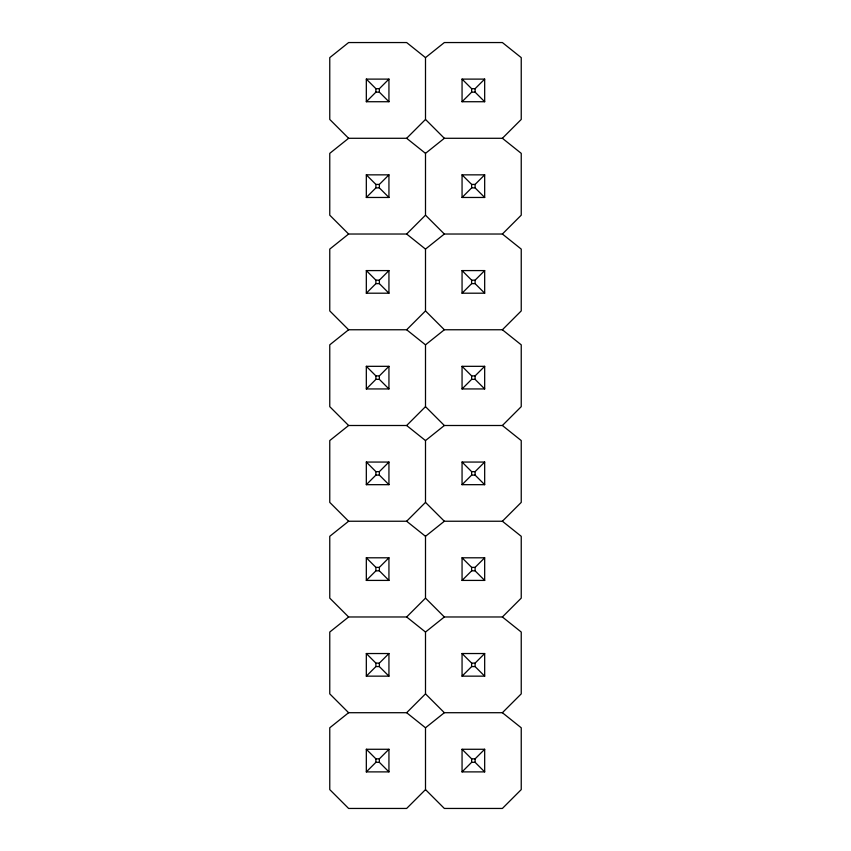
<?xml version="1.0" encoding="UTF-8"?>
<svg xmlns="http://www.w3.org/2000/svg" width="851" height="851" viewBox="0 0 851 851"><rect width="100%" height="100%" fill="white"/><g stroke="black" fill="none" stroke-linecap="round" stroke-linejoin="round"><path stroke-width="1.28" d="M366.324 101.726L375.897 92.153L379.365 92.153L388.939 101.726L366.324 101.726L366.324 79.111L388.939 79.111L388.939 101.726M366.324 79.111L375.897 88.685L379.365 88.685L388.939 79.111M348.612 234.025L329.762 215.175L329.762 153.361L348.612 138.287L406.65 138.287L425.5 119.438L425.5 57.623L444.35 42.55L502.388 42.55L521.237 57.623L521.237 119.438L502.388 138.287L444.35 138.287L425.5 153.361L425.5 215.175L406.65 234.025L348.612 234.025L329.762 249.098L329.762 310.913L348.612 329.762L406.65 329.762L425.5 344.836L425.5 406.65L444.35 425.5L502.388 425.5L521.237 440.573L521.237 502.388L502.388 521.237L444.35 521.237L425.5 536.311L425.5 598.125L406.65 616.975L348.612 616.975L329.762 632.048L329.762 693.863L348.612 712.712L406.65 712.712L425.5 727.786L425.5 789.6L406.65 808.45L348.612 808.45L329.762 789.6L329.762 727.786L348.612 712.712M366.324 197.464L375.897 187.89L379.365 187.89L388.939 197.464L366.324 197.464L366.324 174.849L388.939 174.849L388.939 197.464M366.324 174.849L375.897 184.422L379.365 184.422L388.939 174.849M462.061 101.726L471.635 92.153L475.103 92.153L484.676 101.726L462.061 101.726L462.061 79.111L484.676 79.111L484.676 101.726M462.061 79.111L471.635 88.685L475.103 88.685L484.676 79.111M366.324 293.201L375.897 283.628L375.897 280.16L366.324 270.586L366.324 293.201L388.939 293.201L388.939 270.586L366.324 270.586M375.897 280.16L379.365 280.16L388.939 270.586M462.061 197.464L471.635 187.89L475.103 187.89L484.676 197.464L484.676 174.849L462.061 174.849L462.061 197.464L484.676 197.464M462.061 174.849L471.635 184.422L475.103 184.422L484.676 174.849M406.65 329.762L425.5 310.913L425.5 249.098L444.35 234.025L502.388 234.025L521.237 249.098L521.237 310.913L502.388 329.762L444.35 329.762L425.5 344.836M502.388 234.025L521.237 215.175L521.237 153.361L502.388 138.287M366.324 388.939L375.897 379.365L379.365 379.365L388.939 388.939L366.324 388.939L366.324 366.324L388.939 366.324L388.939 388.939M366.324 366.324L375.897 375.897L379.365 375.897L388.939 366.324M462.061 293.201L471.635 283.628L475.103 283.628L484.676 293.201L462.061 293.201L462.061 270.586L484.676 270.586L484.676 293.201M462.061 270.586L471.635 280.16L475.103 280.16L484.676 270.586M425.5 536.311L406.65 521.237L348.612 521.237L329.762 502.388L329.762 440.573L348.612 425.5L406.65 425.5L425.5 406.65M366.324 484.676L375.897 475.103L379.365 475.103L388.939 484.676L366.324 484.676L366.324 462.061L388.939 462.061L388.939 484.676M366.324 462.061L375.897 471.635L379.365 471.635L388.939 462.061M462.061 388.939L471.635 379.365L475.103 379.365L484.676 388.939L462.061 388.939L462.061 366.324L484.676 366.324L484.676 388.939M462.061 366.324L471.635 375.897L475.103 375.897L484.676 366.324M406.65 521.237L425.5 502.388L425.5 440.573L444.35 425.5M502.388 425.5L521.237 406.65L521.237 344.836L502.388 329.762M366.324 580.414L375.897 570.84L379.365 570.84L388.939 580.414L366.324 580.414L366.324 557.799L388.939 557.799L388.939 580.414M366.324 557.799L375.897 567.372L379.365 567.372L388.939 557.799M462.061 484.676L471.635 475.103L471.635 471.635L462.061 462.061L462.061 484.676L484.676 484.676L484.676 462.061L462.061 462.061M484.676 484.676L475.103 475.103L475.103 471.635L484.676 462.061M366.324 676.151L375.897 666.578L379.365 666.578L388.939 676.151L366.324 676.151L366.324 653.536L388.939 653.536L388.939 676.151M366.324 653.536L375.897 663.11L379.365 663.11L388.939 653.536M462.061 580.414L471.635 570.84L475.103 570.84L484.676 580.414L462.061 580.414L462.061 557.799L484.676 557.799L484.676 580.414M462.061 557.799L471.635 567.372L475.103 567.372L484.676 557.799M406.65 712.712L425.5 693.863L425.5 632.048L444.35 616.975L502.388 616.975L521.237 632.048L521.237 693.863L502.388 712.712L444.35 712.712L425.5 727.786M502.388 616.975L521.237 598.125L521.237 536.311L502.388 521.237M366.324 771.889L375.897 762.315L379.365 762.315L388.939 771.889L366.324 771.889L366.324 749.274L388.939 749.274L388.939 771.889M366.324 749.274L375.897 758.847L379.365 758.847L388.939 749.274M462.061 676.151L471.635 666.578L475.103 666.578L484.676 676.151L462.061 676.151L462.061 653.536L484.676 653.536L484.676 676.151M462.061 653.536L471.635 663.11L475.103 663.11L484.676 653.536M462.061 771.889L471.635 762.315L475.103 762.315L484.676 771.889L462.061 771.889L462.061 749.274L484.676 749.274L484.676 771.889M462.061 749.274L471.635 758.847L475.103 758.847L484.676 749.274M348.612 329.762L329.762 344.836L329.762 406.65L348.612 425.5M348.612 521.237L329.762 536.311L329.762 598.125L348.612 616.975M375.897 283.628L379.365 283.628L388.939 293.201M471.635 471.635L475.103 471.635M471.635 475.103L475.103 475.103M425.5 57.623L406.65 42.55L348.612 42.55L329.762 57.623L329.762 119.438L348.612 138.287M406.65 138.287L425.5 153.361M406.65 234.025L425.5 249.098M406.65 425.5L425.5 440.573M406.65 616.975L425.5 632.048M502.388 712.712L521.237 727.786L521.237 789.6L502.388 808.45L444.35 808.45L425.5 789.6M425.5 119.438L444.35 138.287M425.5 215.175L444.35 234.025M425.5 310.913L444.35 329.762M425.5 502.388L444.35 521.237M425.5 598.125L444.35 616.975M425.5 693.863L444.35 712.712M475.103 88.685L475.103 92.153M475.103 184.422L475.103 187.89M475.103 280.16L475.103 283.628M475.103 375.897L475.103 379.365M475.103 567.372L475.103 570.84M475.103 663.11L475.103 666.578M475.103 758.847L475.103 762.315M471.635 88.685L471.635 92.153M471.635 184.422L471.635 187.89M471.635 280.16L471.635 283.628M471.635 375.897L471.635 379.365M471.635 567.372L471.635 570.84M471.635 663.11L471.635 666.578M471.635 758.847L471.635 762.315M379.365 88.685L379.365 92.153M379.365 184.422L379.365 187.89M379.365 280.16L379.365 283.628M379.365 375.897L379.365 379.365M379.365 471.635L379.365 475.103M379.365 567.372L379.365 570.84M379.365 663.11L379.365 666.578M379.365 758.847L379.365 762.315M375.897 88.685L375.897 92.153M375.897 184.422L375.897 187.89M375.897 375.897L375.897 379.365M375.897 471.635L375.897 475.103M375.897 567.372L375.897 570.84M375.897 663.11L375.897 666.578M375.897 758.847L375.897 762.315"/></g></svg>
